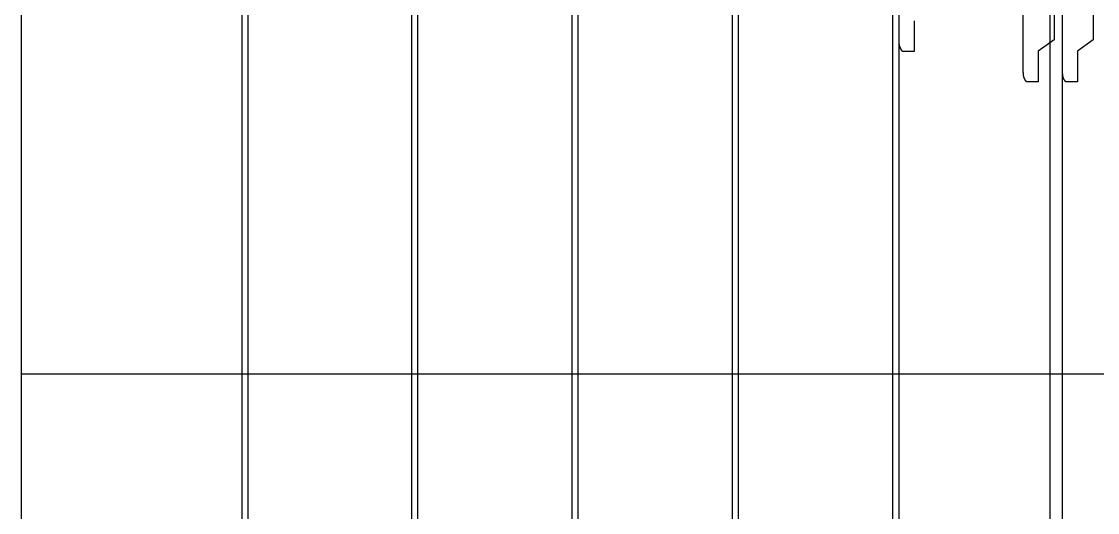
# Model space of a CAD drawing. Header units: inches. Extents: x -1514 to 1282, y -2074 to 286.
# Drawn here: x -1512.1 to -1442.3, y -1823.3 to -1791.5 of the extents above; entities that cross this region are included whole.
import ezdxf

# ---------------------------------------------------------------- set-up
doc = ezdxf.new("R2010")
doc.units = ezdxf.units.IN
doc.header["$LTSCALE"] = 0.1
doc.header["$MEASUREMENT"] = 0

msp = doc.modelspace()

# ---------------------------------------------------------------- linework, layer by layer
for p, q in [((-1445.4007, -1915.49827), (-1445.4007, -1755.36105)), ((-1444.6007, -1915.49827), (-1444.6007, -1755.36105)), ((-1455.59322, -1915.49827), (-1455.59322, -1755.77289)), ((-1455.19322, -1915.49827), (-1455.19322, -1755.77289)), ((-1465.99011, -1915.49827), (-1466.00187, -1756.74131)), ((-1465.60146, -1915.49827), (-1465.61322, -1756.74128)), ((-1476.39322, -1915.49827), (-1476.39322, -1758.27701)), ((-1475.99322, -1915.49827), (-1475.99322, -1758.27701)), ((-1486.79322, -1915.49827), (-1486.79322, -1760.39384)), ((-1486.39322, -1915.49827), (-1486.39322, -1760.39384)), ((-1512.09774, -1915.49827), (-1512.09774, -1762.70865)), ((-1497.79322, -1915.49827), (-1497.79322, -1763.28714)), ((-1497.39322, -1915.49827), (-1497.39322, -1763.28714)), ((-1512.09774, -1814.34647), (-1315.8957, -1814.34647))]:
    msp.add_line(p, q)
at = {"color": 7, "linetype": 'Continuous', "lineweight": 25}
for points in [[(-1445.1454, -1784.50138), (-1445.1454, -1792.71024), (-1446.1654, -1793.42777), (-1446.1654, -1795.42777), (-1446.92789, -1795.42777), (-1446.92929, -1795.42602), (-1446.93068, -1795.42427), (-1446.93206, -1795.42252), (-1446.93345, -1795.42076), (-1446.93482, -1795.419), (-1446.9362, -1795.41724), (-1446.93757, -1795.41547), (-1446.93894, -1795.4137), (-1446.9403, -1795.41192), (-1446.94166, -1795.41015), (-1446.94302, -1795.40836), (-1446.94437, -1795.40658), (-1446.94572, -1795.40479), (-1446.94706, -1795.403), (-1446.9484, -1795.40121), (-1446.94974, -1795.39941), (-1446.95107, -1795.39761), (-1446.9524, -1795.3958), (-1446.95372, -1795.39399), (-1446.95504, -1795.39218), (-1446.95636, -1795.39037), (-1446.95767, -1795.38855), (-1446.95898, -1795.38673), (-1446.96028, -1795.3849), (-1446.96158, -1795.38308), (-1446.96288, -1795.38125), (-1446.96417, -1795.37941), (-1446.96546, -1795.37757), (-1446.96674, -1795.37573), (-1446.96802, -1795.37389), (-1446.9693, -1795.37204), (-1446.97057, -1795.37019), (-1446.97184, -1795.36834), (-1446.9731, -1795.36649), (-1446.97436, -1795.36463), (-1446.97562, -1795.36277), (-1446.97687, -1795.3609), (-1446.97812, -1795.35903), (-1446.97936, -1795.35716), (-1446.9806, -1795.35529), (-1446.98184, -1795.35341), (-1446.98307, -1795.35153), (-1446.98429, -1795.34965), (-1446.98552, -1795.34776), (-1446.98673, -1795.34587), (-1446.98795, -1795.34398), (-1446.98916, -1795.34209), (-1446.99037, -1795.34019), (-1446.99157, -1795.33829), (-1446.99277, -1795.33639), (-1446.99396, -1795.33448), (-1446.99515, -1795.33257), (-1446.99633, -1795.33066), (-1446.99751, -1795.32875), (-1446.99869, -1795.32683), (-1446.99986, -1795.32491), (-1447.00103, -1795.32299), (-1447.00219, -1795.32107), (-1447.00335, -1795.31914), (-1447.00451, -1795.31721), (-1447.00566, -1795.31527), (-1447.00681, -1795.31334), (-1447.00795, -1795.3114), (-1447.00909, -1795.30946), (-1447.01022, -1795.30752), (-1447.01135, -1795.30557), (-1447.01248, -1795.30362), (-1447.0136, -1795.30167), (-1447.01471, -1795.29972), (-1447.01582, -1795.29776), (-1447.01693, -1795.2958), (-1447.01804, -1795.29384), (-1447.01913, -1795.29188), (-1447.02023, -1795.28991), (-1447.02132, -1795.28794), (-1447.0224, -1795.28597), (-1447.02349, -1795.284), (-1447.02456, -1795.28202), (-1447.02563, -1795.28004), (-1447.0267, -1795.27806), (-1447.02777, -1795.27608), (-1447.02883, -1795.27409), (-1447.02988, -1795.27211), (-1447.03093, -1795.27012), (-1447.03198, -1795.26812), (-1447.03302, -1795.26613), (-1447.03405, -1795.26413), (-1447.03508, -1795.26213), (-1447.03611, -1795.26013), (-1447.03714, -1795.25813), (-1447.03815, -1795.25612), (-1447.03917, -1795.25411), (-1447.04018, -1795.2521), (-1447.04118, -1795.25009), (-1447.04218, -1795.24808), (-1447.04318, -1795.24606), (-1447.04417, -1795.24404), (-1447.04516, -1795.24202), (-1447.04614, -1795.24), (-1447.04712, -1795.23797), (-1447.04809, -1795.23595), (-1447.04906, -1795.23392), (-1447.05002, -1795.23189), (-1447.05098, -1795.22985), (-1447.05193, -1795.22782), (-1447.05288, -1795.22578), (-1447.05383, -1795.22374), (-1447.05477, -1795.2217), (-1447.0557, -1795.21966), (-1447.05663, -1795.21761), (-1447.05756, -1795.21557), (-1447.05848, -1795.21352), (-1447.0594, -1795.21147), (-1447.06031, -1795.20941), (-1447.06122, -1795.20736), (-1447.06212, -1795.2053), (-1447.06302, -1795.20325), (-1447.06391, -1795.20119), (-1447.0648, -1795.19912), (-1447.06568, -1795.19706), (-1447.06656, -1795.195), (-1447.06744, -1795.19293), (-1447.06831, -1795.19086), (-1447.06917, -1795.18879), (-1447.07003, -1795.18672), (-1447.07089, -1795.18465), (-1447.07174, -1795.18257), (-1447.07258, -1795.18049), (-1447.07342, -1795.17841), (-1447.07426, -1795.17633), (-1447.07509, -1795.17425), (-1447.07591, -1795.17217), (-1447.07673, -1795.17008), (-1447.07755, -1795.168), (-1447.07836, -1795.16591), (-1447.07917, -1795.16382), (-1447.07997, -1795.16173), (-1447.08077, -1795.15964), (-1447.08156, -1795.15754), (-1447.08234, -1795.15545), (-1447.08313, -1795.15335), (-1447.0839, -1795.15125), (-1447.08467, -1795.14915), (-1447.08544, -1795.14705), (-1447.0862, -1795.14495), (-1447.08696, -1795.14285), (-1447.08771, -1795.14074), (-1447.08846, -1795.13863), (-1447.0892, -1795.13653), (-1447.08939, -1795.136), (-1447.08948, -1795.13573), (-1447.08957, -1795.13547), (-1447.08994, -1795.13441), (-1447.09068, -1795.13228), (-1447.09105, -1795.13121), (-1447.09141, -1795.13015), (-1447.09178, -1795.12908), (-1447.09214, -1795.12801), (-1447.0925, -1795.12693), (-1447.09286, -1795.12586), (-1447.09322, -1795.12478), (-1447.09358, -1795.1237), (-1447.09394, -1795.12261), (-1447.0943, -1795.12152), (-1447.09465, -1795.12043), (-1447.09501, -1795.11933), (-1447.09536, -1795.11823), (-1447.09571, -1795.11713), (-1447.09606, -1795.11602), (-1447.09641, -1795.1149), (-1447.09676, -1795.11378), (-1447.09711, -1795.11266), (-1447.09745, -1795.11153), (-1447.0978, -1795.11039), (-1447.09797, -1795.10982), (-1447.09814, -1795.10924), (-1447.09831, -1795.10867), (-1447.09848, -1795.10809), (-1447.09865, -1795.10752), (-1447.09882, -1795.10694), (-1447.099, -1795.10636), (-1447.09917, -1795.10577), (-1447.09933, -1795.10519), (-1447.0995, -1795.1046), (-1447.09967, -1795.10402), (-1447.09984, -1795.10343), (-1447.10001, -1795.10283), (-1447.10018, -1795.10224), (-1447.10035, -1795.10164), (-1447.10052, -1795.10105), (-1447.10068, -1795.10045), (-1447.10085, -1795.09984), (-1447.10102, -1795.09924), (-1447.10118, -1795.09863), (-1447.10135, -1795.09802), (-1447.10152, -1795.09741), (-1447.10168, -1795.0968), (-1447.10185, -1795.09619), (-1447.10201, -1795.09557), (-1447.10218, -1795.09495), (-1447.10234, -1795.09433), (-1447.10251, -1795.0937), (-1447.10267, -1795.09308), (-1447.10284, -1795.09245), (-1447.103, -1795.09181), (-1447.10316, -1795.09118), (-1447.10333, -1795.09054), (-1447.10349, -1795.0899), (-1447.10365, -1795.08926), (-1447.10381, -1795.08862), (-1447.10397, -1795.08797), (-1447.10414, -1795.08732), (-1447.1043, -1795.08667), (-1447.10446, -1795.08601), (-1447.10462, -1795.08535), (-1447.10478, -1795.08469), (-1447.10494, -1795.08403), (-1447.1051, -1795.08336), (-1447.10526, -1795.08269), (-1447.10542, -1795.08202), (-1447.10558, -1795.08134), (-1447.10574, -1795.08066), (-1447.1059, -1795.07998), (-1447.10606, -1795.0793), (-1447.10621, -1795.07861), (-1447.10637, -1795.07792), (-1447.10653, -1795.07723), (-1447.10669, -1795.07653), (-1447.10684, -1795.07583), (-1447.107, -1795.07512), (-1447.10716, -1795.07442), (-1447.10731, -1795.07371), (-1447.10747, -1795.07299), (-1447.10763, -1795.07228), (-1447.10778, -1795.07156), (-1447.10794, -1795.07083), (-1447.10809, -1795.07011), (-1447.10825, -1795.06938), (-1447.1084, -1795.06864), (-1447.10855, -1795.0679), (-1447.10871, -1795.06716), (-1447.10886, -1795.06642), (-1447.10902, -1795.06567), (-1447.10917, -1795.06492), (-1447.10932, -1795.06416), (-1447.10947, -1795.0634), (-1447.10963, -1795.06264), (-1447.10978, -1795.06187), (-1447.10993, -1795.0611), (-1447.11008, -1795.06032), (-1447.11023, -1795.05955), (-1447.11038, -1795.05876), (-1447.11054, -1795.05798), (-1447.11069, -1795.05719), (-1447.11084, -1795.05639), (-1447.11099, -1795.05559), (-1447.11114, -1795.05479), (-1447.11129, -1795.05398), (-1447.11143, -1795.05317), (-1447.11158, -1795.05236), (-1447.11173, -1795.05154), (-1447.11188, -1795.05071), (-1447.11203, -1795.04989), (-1447.11218, -1795.04906), (-1447.11232, -1795.04822), (-1447.11247, -1795.04738), (-1447.11262, -1795.04653), (-1447.11277, -1795.04568), (-1447.11291, -1795.04483), (-1447.11306, -1795.04397), (-1447.1132, -1795.04311), (-1447.11335, -1795.04224), (-1447.1135, -1795.04137), (-1447.11364, -1795.04049), (-1447.11379, -1795.03961), (-1447.11393, -1795.03873), (-1447.11408, -1795.03784), (-1447.11422, -1795.03694), (-1447.11436, -1795.03604), (-1447.11451, -1795.03514), (-1447.11465, -1795.03423), (-1447.1148, -1795.03331), (-1447.11494, -1795.03239), (-1447.11508, -1795.03147), (-1447.11522, -1795.03054), (-1447.11537, -1795.02961), (-1447.11551, -1795.02867), (-1447.11565, -1795.02772), (-1447.11579, -1795.02678), (-1447.11593, -1795.02582), (-1447.11607, -1795.02486), (-1447.11621, -1795.0239), (-1447.11636, -1795.02293), (-1447.1165, -1795.02195), (-1447.11664, -1795.02097), (-1447.11678, -1795.01999), (-1447.11691, -1795.019), (-1447.11705, -1795.018), (-1447.11719, -1795.017), (-1447.11733, -1795.01599), (-1447.11747, -1795.01498), (-1447.11761, -1795.01397), (-1447.11775, -1795.01294), (-1447.11788, -1795.01191), (-1447.11802, -1795.01088), (-1447.11816, -1795.00984), (-1447.1183, -1795.0088), (-1447.11843, -1795.00775), (-1447.11857, -1795.00669), (-1447.11871, -1795.00563), (-1447.11884, -1795.00456), (-1447.11898, -1795.00349), (-1447.11911, -1795.00241), (-1447.11925, -1795.00132), (-1447.11938, -1795.00023), (-1447.11952, -1794.99913), (-1447.11965, -1794.99803), (-1447.11979, -1794.99692), (-1447.11992, -1794.99581), (-1447.12006, -1794.99469), (-1447.12019, -1794.99356), (-1447.12032, -1794.99243), (-1447.12046, -1794.99129), (-1447.12059, -1794.99014), (-1447.12072, -1794.98899), (-1447.12086, -1794.98784), (-1447.12099, -1794.98667), (-1447.12112, -1794.9855), (-1447.12125, -1794.98433), (-1447.12138, -1794.98315), (-1447.12151, -1794.98196), (-1447.12165, -1794.98076), (-1447.12178, -1794.97956), (-1447.12184, -1794.97896), (-1447.12191, -1794.97835), (-1447.12197, -1794.97775), (-1447.12204, -1794.97714), (-1447.1221, -1794.97653), (-1447.12217, -1794.97592), (-1447.12223, -1794.97531), (-1447.1223, -1794.97469), (-1447.12236, -1794.97408), (-1447.12243, -1794.97346), (-1447.12249, -1794.97284), (-1447.12256, -1794.97222), (-1447.12262, -1794.97159), (-1447.12269, -1794.97097), (-1447.12275, -1794.97034), (-1447.12281, -1794.96972), (-1447.12288, -1794.96909), (-1447.12294, -1794.96846), (-1447.12301, -1794.96782), (-1447.12307, -1794.96719), (-1447.12314, -1794.96655), (-1447.1232, -1794.96592), (-1447.12326, -1794.96528), (-1447.12333, -1794.96464), (-1447.12339, -1794.96399), (-1447.12346, -1794.96335), (-1447.12352, -1794.9627), (-1447.12358, -1794.96205), (-1447.12365, -1794.9614), (-1447.12371, -1794.96075), (-1447.12377, -1794.9601), (-1447.12384, -1794.95945), (-1447.1239, -1794.95879), (-1447.12396, -1794.95813), (-1447.12403, -1794.95747), (-1447.12409, -1794.95681), (-1447.12415, -1794.95615), (-1447.12422, -1794.95548), (-1447.12428, -1794.95481), (-1447.12434, -1794.95414), (-1447.12441, -1794.95347), (-1447.12447, -1794.9528), (-1447.12453, -1794.95213), (-1447.12459, -1794.95145), (-1447.12466, -1794.95078), (-1447.12472, -1794.9501), (-1447.12478, -1794.94941), (-1447.12485, -1794.94873), (-1447.12491, -1794.94805), (-1447.12497, -1794.94736), (-1447.12503, -1794.94667), (-1447.1251, -1794.94598), (-1447.12516, -1794.94529), (-1447.12522, -1794.9446), (-1447.12528, -1794.9439), (-1447.12534, -1794.9432), (-1447.12541, -1794.94251), (-1447.12547, -1794.9418), (-1447.12553, -1794.9411), (-1447.12559, -1794.9404), (-1447.12565, -1794.93969), (-1447.12572, -1794.93898), (-1447.12578, -1794.93827), (-1447.12584, -1794.93756), (-1447.1259, -1794.93685), (-1447.12596, -1794.93613), (-1447.12602, -1794.93541), (-1447.12609, -1794.93469), (-1447.12615, -1794.93397), (-1447.12621, -1794.93325), (-1447.12627, -1794.93252), (-1447.12633, -1794.9318), (-1447.12639, -1794.93107), (-1447.12645, -1794.93034), (-1447.12651, -1794.92961), (-1447.12657, -1794.92887), (-1447.12664, -1794.92813), (-1447.1267, -1794.9274), (-1447.12676, -1794.92666), (-1447.12682, -1794.92591), (-1447.12688, -1794.92517), (-1447.12694, -1794.92442), (-1447.127, -1794.92368), (-1447.12706, -1794.92293), (-1447.12712, -1794.92218), (-1447.12718, -1794.92142), (-1447.12724, -1794.92067), (-1447.1273, -1794.91991), (-1447.12736, -1794.91915), (-1447.12742, -1794.91839), (-1447.12748, -1794.91762), (-1447.12754, -1794.91686), (-1447.1276, -1794.91609), (-1447.12766, -1794.91532), (-1447.12772, -1794.91455), (-1447.12778, -1794.91378), (-1447.12784, -1794.913), (-1447.1279, -1794.91223), (-1447.12796, -1794.91145), (-1447.12802, -1794.91067), (-1447.12808, -1794.90988), (-1447.12814, -1794.9091), (-1447.1282, -1794.90831), (-1447.12826, -1794.90752), (-1447.12832, -1794.90673), (-1447.12838, -1794.90594), (-1447.12844, -1794.90514), (-1447.1285, -1794.90435), (-1447.12856, -1794.90355), (-1447.12861, -1794.90275), (-1447.12867, -1794.90194), (-1447.12873, -1794.90114), (-1447.12879, -1794.90033), (-1447.12885, -1794.89952), (-1447.12891, -1794.89871), (-1447.12897, -1794.8979), (-1447.12903, -1794.89708), (-1447.12909, -1794.89626), (-1447.12914, -1794.89545), (-1447.1292, -1794.89462), (-1447.12926, -1794.8938), (-1447.12932, -1794.89297), (-1447.12938, -1794.89215), (-1447.12944, -1794.89132), (-1447.12949, -1794.89049), (-1447.12955, -1794.88965), (-1447.12961, -1794.88882), (-1447.12967, -1794.88798), (-1447.12973, -1794.88714), (-1447.12978, -1794.88629), (-1447.12984, -1794.88545), (-1447.1299, -1794.8846), (-1447.12996, -1794.88375), (-1447.13002, -1794.8829), (-1447.13007, -1794.88205), (-1447.13013, -1794.8812), (-1447.13019, -1794.88034), (-1447.13025, -1794.87948), (-1447.1303, -1794.87862), (-1447.13036, -1794.87775), (-1447.13042, -1794.87689), (-1447.13048, -1794.87602), (-1447.13053, -1794.87515), (-1447.13059, -1794.87428), (-1447.13065, -1794.8734), (-1447.13071, -1794.87253), (-1447.13076, -1794.87165), (-1447.13082, -1794.87077), (-1447.13088, -1794.86989), (-1447.13093, -1794.869), (-1447.13099, -1794.86811), (-1447.13105, -1794.86722), (-1447.1311, -1794.86633), (-1447.13116, -1794.86544), (-1447.13122, -1794.86454), (-1447.13127, -1794.86364), (-1447.13133, -1794.86274), (-1447.13139, -1794.86184), (-1447.13144, -1794.86094), (-1447.1315, -1794.86003), (-1447.13156, -1794.85912), (-1447.13161, -1794.85821), (-1447.13167, -1794.85729), (-1447.13172, -1794.85638), (-1447.13178, -1794.85546), (-1447.13184, -1794.85454), (-1447.13189, -1794.85362), (-1447.13195, -1794.85269), (-1447.132, -1794.85176), (-1447.13206, -1794.85083), (-1447.13212, -1794.8499), (-1447.13217, -1794.84897), (-1447.13223, -1794.84803), (-1447.13228, -1794.84709), (-1447.13234, -1794.84615), (-1447.13239, -1794.84521), (-1447.13245, -1794.84427), (-1447.1325, -1794.84332), (-1447.13256, -1794.84237), (-1447.13262, -1794.84142), (-1447.13267, -1794.84046), (-1447.13273, -1794.8395), (-1447.13278, -1794.83854), (-1447.13284, -1794.83758), (-1447.13289, -1794.83662), (-1447.13295, -1794.83565), (-1447.133, -1794.83469), (-1447.13306, -1794.83371), (-1447.13311, -1794.83274), (-1447.13317, -1794.83177), (-1447.13322, -1794.83079), (-1447.13327, -1794.82981), (-1447.13333, -1794.82883), (-1447.13338, -1794.82784), (-1447.13344, -1794.82685), (-1447.13349, -1794.82586), (-1447.13355, -1794.82487), (-1447.1336, -1794.82388), (-1447.13366, -1794.82288), (-1447.13371, -1794.82188), (-1447.13376, -1794.82088), (-1447.13382, -1794.81988), (-1447.13387, -1794.81887), (-1447.13393, -1794.81786), (-1447.13398, -1794.81685), (-1447.13403, -1794.81584), (-1447.13409, -1794.81483), (-1447.13414, -1794.81381), (-1447.1342, -1794.81279), (-1447.13425, -1794.81176), (-1447.1343, -1794.81074), (-1447.13436, -1794.80971), (-1447.13441, -1794.80868), (-1447.13446, -1794.80765), (-1447.13452, -1794.80661), (-1447.13457, -1794.80558), (-1447.13462, -1794.80454), (-1447.13468, -1794.80349), (-1447.13473, -1794.80245), (-1447.13478, -1794.8014), (-1447.13484, -1794.80035), (-1447.13489, -1794.7993), (-1447.13494, -1794.79825), (-1447.135, -1794.79719), (-1447.13505, -1794.79613), (-1447.1351, -1794.79507), (-1447.13516, -1794.79401), (-1447.13521, -1794.79294), (-1447.13526, -1794.79187), (-1447.13531, -1794.7908), (-1447.13537, -1794.78972), (-1447.13542, -1794.78865), (-1447.13547, -1794.78757), (-1447.13552, -1794.78649), (-1447.13558, -1794.7854), (-1447.13563, -1794.78432), (-1447.13568, -1794.78323), (-1447.13573, -1794.78213), (-1447.13579, -1794.78104), (-1447.13584, -1794.77994), (-1447.13589, -1794.77884), (-1447.13594, -1794.77774), (-1447.13599, -1794.77664), (-1447.13605, -1794.77553), (-1447.1361, -1794.77442), (-1447.13615, -1794.77331), (-1447.1362, -1794.7722), (-1447.13625, -1794.77108), (-1447.13631, -1794.76996), (-1447.13636, -1794.76884), (-1447.13641, -1794.76771), (-1447.13646, -1794.76659), (-1447.13651, -1794.76546), (-1447.13656, -1794.76432), (-1447.13662, -1794.76319), (-1447.13667, -1794.76205), (-1447.13672, -1794.76091), (-1447.13677, -1794.75977), (-1447.13682, -1794.75862), (-1447.13687, -1794.75747), (-1447.13692, -1794.75632), (-1447.13697, -1794.75517), (-1447.13703, -1794.75401), (-1447.13708, -1794.75286), (-1447.13713, -1794.7517), (-1447.13718, -1794.75053), (-1447.13723, -1794.74937), (-1447.13728, -1794.7482), (-1447.13733, -1794.74703), (-1447.13738, -1794.74585), (-1447.13743, -1794.74467), (-1447.13748, -1794.74349), (-1447.13753, -1794.74231), (-1447.13758, -1794.74113), (-1447.13763, -1794.73994), (-1447.13768, -1794.73875), (-1447.13774, -1794.73756), (-1447.13779, -1794.73636), (-1447.13784, -1794.73516), (-1447.13789, -1794.73396), (-1447.13794, -1794.73276), (-1447.13799, -1794.73155), (-1447.13804, -1794.73035), (-1447.13809, -1794.72913), (-1447.13814, -1794.72792), (-1447.13819, -1794.7267), (-1447.13824, -1794.72548), (-1447.13829, -1794.72426), (-1447.13834, -1794.72304), (-1447.13839, -1794.72181), (-1447.13844, -1794.72058), (-1447.13848, -1794.71935), (-1447.13853, -1794.71811), (-1447.13858, -1794.71687), (-1447.13863, -1794.71563), (-1447.13868, -1794.71439), (-1447.13873, -1794.71314), (-1447.13878, -1794.71189), (-1447.13883, -1794.71064), (-1447.13888, -1794.70938), (-1447.13893, -1794.70812), (-1447.13898, -1794.70686), (-1447.13903, -1794.7056), (-1447.13908, -1794.70433), (-1447.13913, -1794.70307), (-1447.13917, -1794.70179), (-1447.13922, -1794.70052), (-1447.13927, -1794.69924), (-1447.13932, -1794.69796), (-1447.13937, -1794.69668), (-1447.13942, -1794.69539), (-1447.13947, -1794.69411), (-1447.13952, -1794.69282), (-1447.13956, -1794.69152), (-1447.13961, -1794.69022), (-1447.13966, -1794.68893), (-1447.13971, -1794.68762), (-1447.13976, -1794.68632), (-1447.13981, -1794.68501), (-1447.13986, -1794.6837), (-1447.1399, -1794.68239), (-1447.13995, -1794.68107), (-1447.14, -1794.67975), (-1447.14005, -1794.67843), (-1447.1401, -1794.6771), (-1447.14014, -1794.67577), (-1447.14019, -1794.67444), (-1447.14024, -1794.67311), (-1447.14029, -1794.67177), (-1447.14034, -1794.67043), (-1447.14038, -1794.66909), (-1447.14043, -1794.66775), (-1447.14048, -1794.6664), (-1447.14053, -1794.66505), (-1447.14057, -1794.6637), (-1447.14062, -1794.66234), (-1447.14067, -1794.66098), (-1447.14072, -1794.65962), (-1447.14076, -1794.65825), (-1447.14081, -1794.65688), (-1447.14086, -1794.65551), (-1447.14091, -1794.65414), (-1447.14095, -1794.65276), (-1447.141, -1794.65138), (-1447.14105, -1794.65), (-1447.14109, -1794.64861), (-1447.14114, -1794.64722), (-1447.14119, -1794.64583), (-1447.14124, -1794.64444), (-1447.14128, -1794.64304), (-1447.14133, -1794.64164), (-1447.14138, -1794.64024), (-1447.14142, -1794.63883), (-1447.14147, -1794.63742), (-1447.14152, -1794.63601), (-1447.14156, -1794.63459), (-1447.14161, -1794.63318), (-1447.14166, -1794.63176), (-1447.1417, -1794.63033), (-1447.14175, -1794.6289), (-1447.1418, -1794.62747), (-1447.14184, -1794.62604), (-1447.14189, -1794.62461), (-1447.14193, -1794.62317), (-1447.14198, -1794.62172), (-1447.14203, -1794.62028), (-1447.14207, -1794.61883), (-1447.14212, -1794.61738), (-1447.14216, -1794.61593), (-1447.14221, -1794.61447), (-1447.14226, -1794.61301), (-1447.1423, -1794.61155), (-1447.14235, -1794.61008), (-1447.14239, -1794.60861), (-1447.14244, -1794.60714), (-1447.14249, -1794.60566), (-1447.14253, -1794.60419), (-1447.14258, -1794.6027), (-1447.14262, -1794.60122), (-1447.14267, -1794.59973), (-1447.14271, -1794.59824), (-1447.14276, -1794.59675), (-1447.1428, -1794.59525), (-1447.14285, -1794.59375), (-1447.14289, -1794.59225), (-1447.14294, -1794.59074), (-1447.14298, -1794.58923), (-1447.14303, -1794.58772), (-1447.14308, -1794.58621), (-1447.14312, -1794.58469), (-1447.14317, -1794.58317), (-1447.14321, -1794.58164), (-1447.14326, -1794.58011), (-1447.1433, -1794.57858), (-1447.14334, -1794.57705), (-1447.14339, -1794.57551), (-1447.14343, -1794.57397), (-1447.14348, -1794.57243), (-1447.14352, -1794.57088), (-1447.14357, -1794.56933), (-1447.14361, -1794.56778), (-1447.14366, -1794.56623), (-1447.1437, -1794.56467), (-1447.14375, -1794.56311), (-1447.14379, -1794.56154), (-1447.14384, -1794.55997), (-1447.14388, -1794.5584), (-1447.14392, -1794.55683), (-1447.14397, -1794.55525), (-1447.14401, -1794.55367), (-1447.14406, -1794.55208), (-1447.1441, -1794.5505), (-1447.14414, -1794.54891), (-1447.14419, -1794.54731), (-1447.14423, -1794.54572), (-1447.14428, -1794.54412), (-1447.14432, -1794.54251), (-1447.14436, -1794.54091), (-1447.14441, -1794.5393), (-1447.14445, -1794.53768), (-1447.1445, -1794.53607), (-1447.14454, -1794.53445), (-1447.14458, -1794.53282), (-1447.14463, -1794.5312), (-1447.14467, -1794.52957), (-1447.14471, -1794.52794), (-1447.14476, -1794.5263), (-1447.1448, -1794.52466), (-1447.14484, -1794.52302), (-1447.14489, -1794.52138), (-1447.14493, -1794.51973), (-1447.14497, -1794.51808), (-1447.14502, -1794.51642), (-1447.14506, -1794.51476), (-1447.1451, -1794.5131), (-1447.14515, -1794.51144), (-1447.14519, -1794.50977), (-1447.14523, -1794.5081), (-1447.14527, -1794.50642), (-1447.14532, -1794.50475), (-1447.14536, -1794.50306), (-1447.1454, -1794.50138), (-1447.1454, -1732.0729)], [(-1442.6007, -1784.50138), (-1442.6007, -1792.71024), (-1443.6207, -1793.42777), (-1443.6207, -1795.42777), (-1444.38319, -1795.42777), (-1444.38459, -1795.42602), (-1444.38598, -1795.42427), (-1444.38736, -1795.42252), (-1444.38875, -1795.42076), (-1444.39012, -1795.419), (-1444.3915, -1795.41724), (-1444.39287, -1795.41547), (-1444.39424, -1795.4137), (-1444.3956, -1795.41192), (-1444.39696, -1795.41015), (-1444.39832, -1795.40836), (-1444.39967, -1795.40658), (-1444.40102, -1795.40479), (-1444.40236, -1795.403), (-1444.4037, -1795.40121), (-1444.40504, -1795.39941), (-1444.40637, -1795.39761), (-1444.4077, -1795.3958), (-1444.40902, -1795.39399), (-1444.41034, -1795.39218), (-1444.41166, -1795.39037), (-1444.41297, -1795.38855), (-1444.41428, -1795.38673), (-1444.41558, -1795.3849), (-1444.41688, -1795.38308), (-1444.41818, -1795.38125), (-1444.41947, -1795.37941), (-1444.42076, -1795.37757), (-1444.42204, -1795.37573), (-1444.42332, -1795.37389), (-1444.4246, -1795.37204), (-1444.42587, -1795.37019), (-1444.42714, -1795.36834), (-1444.4284, -1795.36649), (-1444.42966, -1795.36463), (-1444.43092, -1795.36277), (-1444.43217, -1795.3609), (-1444.43342, -1795.35903), (-1444.43466, -1795.35716), (-1444.4359, -1795.35529), (-1444.43714, -1795.35341), (-1444.43837, -1795.35153), (-1444.43959, -1795.34965), (-1444.44082, -1795.34776), (-1444.44204, -1795.34587), (-1444.44325, -1795.34398), (-1444.44446, -1795.34209), (-1444.44567, -1795.34019), (-1444.44687, -1795.33829), (-1444.44807, -1795.33639), (-1444.44926, -1795.33448), (-1444.45045, -1795.33257), (-1444.45163, -1795.33066), (-1444.45281, -1795.32875), (-1444.45399, -1795.32683), (-1444.45516, -1795.32491), (-1444.45633, -1795.32299), (-1444.4575, -1795.32107), (-1444.45865, -1795.31914), (-1444.45981, -1795.31721), (-1444.46096, -1795.31527), (-1444.46211, -1795.31334), (-1444.46325, -1795.3114), (-1444.46439, -1795.30946), (-1444.46552, -1795.30752), (-1444.46665, -1795.30557), (-1444.46778, -1795.30362), (-1444.4689, -1795.30167), (-1444.47001, -1795.29972), (-1444.47112, -1795.29776), (-1444.47223, -1795.2958), (-1444.47334, -1795.29384), (-1444.47443, -1795.29188), (-1444.47553, -1795.28991), (-1444.47662, -1795.28794), (-1444.4777, -1795.28597), (-1444.47879, -1795.284), (-1444.47986, -1795.28202), (-1444.48094, -1795.28004), (-1444.482, -1795.27806), (-1444.48307, -1795.27608), (-1444.48413, -1795.27409), (-1444.48518, -1795.27211), (-1444.48623, -1795.27012), (-1444.48728, -1795.26812), (-1444.48832, -1795.26613), (-1444.48935, -1795.26413), (-1444.49039, -1795.26213), (-1444.49141, -1795.26013), (-1444.49244, -1795.25813), (-1444.49345, -1795.25612), (-1444.49447, -1795.25411), (-1444.49548, -1795.2521), (-1444.49648, -1795.25009), (-1444.49748, -1795.24808), (-1444.49848, -1795.24606), (-1444.49947, -1795.24404), (-1444.50046, -1795.24202), (-1444.50144, -1795.24), (-1444.50242, -1795.23797), (-1444.50339, -1795.23595), (-1444.50436, -1795.23392), (-1444.50532, -1795.23189), (-1444.50628, -1795.22985), (-1444.50723, -1795.22782), (-1444.50818, -1795.22578), (-1444.50913, -1795.22374), (-1444.51007, -1795.2217), (-1444.511, -1795.21966), (-1444.51193, -1795.21761), (-1444.51286, -1795.21557), (-1444.51378, -1795.21352), (-1444.5147, -1795.21147), (-1444.51561, -1795.20941), (-1444.51652, -1795.20736), (-1444.51742, -1795.2053), (-1444.51832, -1795.20325), (-1444.51921, -1795.20119), (-1444.5201, -1795.19912), (-1444.52098, -1795.19706), (-1444.52186, -1795.195), (-1444.52274, -1795.19293), (-1444.52361, -1795.19086), (-1444.52447, -1795.18879), (-1444.52533, -1795.18672), (-1444.52619, -1795.18465), (-1444.52704, -1795.18257), (-1444.52788, -1795.18049), (-1444.52872, -1795.17841), (-1444.52956, -1795.17633), (-1444.53039, -1795.17425), (-1444.53121, -1795.17217), (-1444.53203, -1795.17008), (-1444.53285, -1795.168), (-1444.53366, -1795.16591), (-1444.53447, -1795.16382), (-1444.53527, -1795.16173), (-1444.53607, -1795.15964), (-1444.53686, -1795.15754), (-1444.53764, -1795.15545), (-1444.53843, -1795.15335), (-1444.5392, -1795.15125), (-1444.53998, -1795.14915), (-1444.54074, -1795.14705), (-1444.5415, -1795.14495), (-1444.54226, -1795.14285), (-1444.54301, -1795.14074), (-1444.54376, -1795.13863), (-1444.5445, -1795.13653), (-1444.54469, -1795.136), (-1444.54478, -1795.13573), (-1444.54487, -1795.13547), (-1444.54524, -1795.13441), (-1444.54598, -1795.13228), (-1444.54635, -1795.13121), (-1444.54671, -1795.13015), (-1444.54708, -1795.12908), (-1444.54744, -1795.12801), (-1444.5478, -1795.12693), (-1444.54816, -1795.12586), (-1444.54852, -1795.12478), (-1444.54888, -1795.1237), (-1444.54924, -1795.12261), (-1444.5496, -1795.12152), (-1444.54995, -1795.12043), (-1444.55031, -1795.11933), (-1444.55066, -1795.11823), (-1444.55101, -1795.11713), (-1444.55136, -1795.11602), (-1444.55171, -1795.1149), (-1444.55206, -1795.11378), (-1444.55241, -1795.11266), (-1444.55275, -1795.11153), (-1444.5531, -1795.11039), (-1444.55327, -1795.10982), (-1444.55344, -1795.10924), (-1444.55361, -1795.10867), (-1444.55378, -1795.10809), (-1444.55395, -1795.10752), (-1444.55413, -1795.10694), (-1444.5543, -1795.10636), (-1444.55447, -1795.10577), (-1444.55464, -1795.10519), (-1444.5548, -1795.1046), (-1444.55497, -1795.10402), (-1444.55514, -1795.10343), (-1444.55531, -1795.10283), (-1444.55548, -1795.10224), (-1444.55565, -1795.10164), (-1444.55582, -1795.10105), (-1444.55598, -1795.10045), (-1444.55615, -1795.09984), (-1444.55632, -1795.09924), (-1444.55648, -1795.09863), (-1444.55665, -1795.09802), (-1444.55682, -1795.09741), (-1444.55698, -1795.0968), (-1444.55715, -1795.09619), (-1444.55731, -1795.09557), (-1444.55748, -1795.09495), (-1444.55764, -1795.09433), (-1444.55781, -1795.0937), (-1444.55797, -1795.09308), (-1444.55814, -1795.09245), (-1444.5583, -1795.09181), (-1444.55846, -1795.09118), (-1444.55863, -1795.09054), (-1444.55879, -1795.0899), (-1444.55895, -1795.08926), (-1444.55911, -1795.08862), (-1444.55928, -1795.08797), (-1444.55944, -1795.08732), (-1444.5596, -1795.08667), (-1444.55976, -1795.08601), (-1444.55992, -1795.08535), (-1444.56008, -1795.08469), (-1444.56024, -1795.08403), (-1444.5604, -1795.08336), (-1444.56056, -1795.08269), (-1444.56072, -1795.08202), (-1444.56088, -1795.08134), (-1444.56104, -1795.08066), (-1444.5612, -1795.07998), (-1444.56136, -1795.0793), (-1444.56151, -1795.07861), (-1444.56167, -1795.07792), (-1444.56183, -1795.07723), (-1444.56199, -1795.07653), (-1444.56214, -1795.07583), (-1444.5623, -1795.07512), (-1444.56246, -1795.07442), (-1444.56261, -1795.07371), (-1444.56277, -1795.07299), (-1444.56293, -1795.07228), (-1444.56308, -1795.07156), (-1444.56324, -1795.07083), (-1444.56339, -1795.07011), (-1444.56355, -1795.06938), (-1444.5637, -1795.06864), (-1444.56386, -1795.0679), (-1444.56401, -1795.06716), (-1444.56416, -1795.06642), (-1444.56432, -1795.06567), (-1444.56447, -1795.06492), (-1444.56462, -1795.06416), (-1444.56477, -1795.0634), (-1444.56493, -1795.06264), (-1444.56508, -1795.06187), (-1444.56523, -1795.0611), (-1444.56538, -1795.06032), (-1444.56553, -1795.05955), (-1444.56569, -1795.05876), (-1444.56584, -1795.05798), (-1444.56599, -1795.05719), (-1444.56614, -1795.05639), (-1444.56629, -1795.05559), (-1444.56644, -1795.05479), (-1444.56659, -1795.05398), (-1444.56673, -1795.05317), (-1444.56688, -1795.05236), (-1444.56703, -1795.05154), (-1444.56718, -1795.05071), (-1444.56733, -1795.04989), (-1444.56748, -1795.04906), (-1444.56762, -1795.04822), (-1444.56777, -1795.04738), (-1444.56792, -1795.04653), (-1444.56807, -1795.04568), (-1444.56821, -1795.04483), (-1444.56836, -1795.04397), (-1444.56851, -1795.04311), (-1444.56865, -1795.04224), (-1444.5688, -1795.04137), (-1444.56894, -1795.04049), (-1444.56909, -1795.03961), (-1444.56923, -1795.03873), (-1444.56938, -1795.03784), (-1444.56952, -1795.03694), (-1444.56966, -1795.03604), (-1444.56981, -1795.03514), (-1444.56995, -1795.03423), (-1444.5701, -1795.03331), (-1444.57024, -1795.03239), (-1444.57038, -1795.03147), (-1444.57052, -1795.03054), (-1444.57067, -1795.02961), (-1444.57081, -1795.02867), (-1444.57095, -1795.02772), (-1444.57109, -1795.02678), (-1444.57123, -1795.02582), (-1444.57137, -1795.02486), (-1444.57151, -1795.0239), (-1444.57166, -1795.02293), (-1444.5718, -1795.02195), (-1444.57194, -1795.02097), (-1444.57208, -1795.01999), (-1444.57222, -1795.019), (-1444.57235, -1795.018), (-1444.57249, -1795.017), (-1444.57263, -1795.01599), (-1444.57277, -1795.01498), (-1444.57291, -1795.01397), (-1444.57305, -1795.01294), (-1444.57319, -1795.01191), (-1444.57332, -1795.01088), (-1444.57346, -1795.00984), (-1444.5736, -1795.0088), (-1444.57373, -1795.00775), (-1444.57387, -1795.00669), (-1444.57401, -1795.00563), (-1444.57414, -1795.00456), (-1444.57428, -1795.00349), (-1444.57441, -1795.00241), (-1444.57455, -1795.00132), (-1444.57469, -1795.00023), (-1444.57482, -1794.99913), (-1444.57495, -1794.99803), (-1444.57509, -1794.99692), (-1444.57522, -1794.99581), (-1444.57536, -1794.99469), (-1444.57549, -1794.99356), (-1444.57562, -1794.99243), (-1444.57576, -1794.99129), (-1444.57589, -1794.99014), (-1444.57602, -1794.98899), (-1444.57616, -1794.98784), (-1444.57629, -1794.98667), (-1444.57642, -1794.9855), (-1444.57655, -1794.98433), (-1444.57668, -1794.98315), (-1444.57681, -1794.98196), (-1444.57695, -1794.98076), (-1444.57708, -1794.97956), (-1444.57714, -1794.97896), (-1444.57721, -1794.97835), (-1444.57727, -1794.97775), (-1444.57734, -1794.97714), (-1444.5774, -1794.97653), (-1444.57747, -1794.97592), (-1444.57753, -1794.97531), (-1444.5776, -1794.97469), (-1444.57766, -1794.97408), (-1444.57773, -1794.97346), (-1444.57779, -1794.97284), (-1444.57786, -1794.97222), (-1444.57792, -1794.97159), (-1444.57799, -1794.97097), (-1444.57805, -1794.97034), (-1444.57811, -1794.96972), (-1444.57818, -1794.96909), (-1444.57824, -1794.96846), (-1444.57831, -1794.96782), (-1444.57837, -1794.96719), (-1444.57844, -1794.96655), (-1444.5785, -1794.96592), (-1444.57856, -1794.96528), (-1444.57863, -1794.96464), (-1444.57869, -1794.96399), (-1444.57876, -1794.96335), (-1444.57882, -1794.9627), (-1444.57888, -1794.96205), (-1444.57895, -1794.9614), (-1444.57901, -1794.96075), (-1444.57907, -1794.9601), (-1444.57914, -1794.95945), (-1444.5792, -1794.95879), (-1444.57926, -1794.95813), (-1444.57933, -1794.95747), (-1444.57939, -1794.95681), (-1444.57945, -1794.95615), (-1444.57952, -1794.95548), (-1444.57958, -1794.95481), (-1444.57964, -1794.95414), (-1444.57971, -1794.95347), (-1444.57977, -1794.9528), (-1444.57983, -1794.95213), (-1444.5799, -1794.95145), (-1444.57996, -1794.95078), (-1444.58002, -1794.9501), (-1444.58008, -1794.94941), (-1444.58015, -1794.94873), (-1444.58021, -1794.94805), (-1444.58027, -1794.94736), (-1444.58033, -1794.94667), (-1444.5804, -1794.94598), (-1444.58046, -1794.94529), (-1444.58052, -1794.9446), (-1444.58058, -1794.9439), (-1444.58064, -1794.9432), (-1444.58071, -1794.94251), (-1444.58077, -1794.9418), (-1444.58083, -1794.9411), (-1444.58089, -1794.9404), (-1444.58095, -1794.93969), (-1444.58102, -1794.93898), (-1444.58108, -1794.93827), (-1444.58114, -1794.93756), (-1444.5812, -1794.93685), (-1444.58126, -1794.93613), (-1444.58132, -1794.93541), (-1444.58139, -1794.93469), (-1444.58145, -1794.93397), (-1444.58151, -1794.93325), (-1444.58157, -1794.93252), (-1444.58163, -1794.9318), (-1444.58169, -1794.93107), (-1444.58175, -1794.93034), (-1444.58181, -1794.92961), (-1444.58188, -1794.92887), (-1444.58194, -1794.92813), (-1444.582, -1794.9274), (-1444.58206, -1794.92666), (-1444.58212, -1794.92591), (-1444.58218, -1794.92517), (-1444.58224, -1794.92442), (-1444.5823, -1794.92368), (-1444.58236, -1794.92293), (-1444.58242, -1794.92218), (-1444.58248, -1794.92142), (-1444.58254, -1794.92067), (-1444.5826, -1794.91991), (-1444.58266, -1794.91915), (-1444.58272, -1794.91839), (-1444.58278, -1794.91762), (-1444.58284, -1794.91686), (-1444.5829, -1794.91609), (-1444.58296, -1794.91532), (-1444.58302, -1794.91455), (-1444.58308, -1794.91378), (-1444.58314, -1794.913), (-1444.5832, -1794.91223), (-1444.58326, -1794.91145), (-1444.58332, -1794.91067), (-1444.58338, -1794.90988), (-1444.58344, -1794.9091), (-1444.5835, -1794.90831), (-1444.58356, -1794.90752), (-1444.58362, -1794.90673), (-1444.58368, -1794.90594), (-1444.58374, -1794.90514), (-1444.5838, -1794.90435), (-1444.58386, -1794.90355), (-1444.58392, -1794.90275), (-1444.58397, -1794.90194), (-1444.58403, -1794.90114), (-1444.58409, -1794.90033), (-1444.58415, -1794.89952), (-1444.58421, -1794.89871), (-1444.58427, -1794.8979), (-1444.58433, -1794.89708), (-1444.58439, -1794.89626), (-1444.58444, -1794.89545), (-1444.5845, -1794.89462), (-1444.58456, -1794.8938), (-1444.58462, -1794.89297), (-1444.58468, -1794.89215), (-1444.58474, -1794.89132), (-1444.58479, -1794.89049), (-1444.58485, -1794.88965), (-1444.58491, -1794.88882), (-1444.58497, -1794.88798), (-1444.58503, -1794.88714), (-1444.58509, -1794.88629), (-1444.58514, -1794.88545), (-1444.5852, -1794.8846), (-1444.58526, -1794.88375), (-1444.58532, -1794.8829), (-1444.58537, -1794.88205), (-1444.58543, -1794.8812), (-1444.58549, -1794.88034), (-1444.58555, -1794.87948), (-1444.5856, -1794.87862), (-1444.58566, -1794.87775), (-1444.58572, -1794.87689), (-1444.58578, -1794.87602), (-1444.58583, -1794.87515), (-1444.58589, -1794.87428), (-1444.58595, -1794.8734), (-1444.58601, -1794.87253), (-1444.58606, -1794.87165), (-1444.58612, -1794.87077), (-1444.58618, -1794.86989), (-1444.58623, -1794.869), (-1444.58629, -1794.86811), (-1444.58635, -1794.86722), (-1444.5864, -1794.86633), (-1444.58646, -1794.86544), (-1444.58652, -1794.86454), (-1444.58657, -1794.86364), (-1444.58663, -1794.86274), (-1444.58669, -1794.86184), (-1444.58674, -1794.86094), (-1444.5868, -1794.86003), (-1444.58686, -1794.85912), (-1444.58691, -1794.85821), (-1444.58697, -1794.85729), (-1444.58702, -1794.85638), (-1444.58708, -1794.85546), (-1444.58714, -1794.85454), (-1444.58719, -1794.85362), (-1444.58725, -1794.85269), (-1444.5873, -1794.85176), (-1444.58736, -1794.85083), (-1444.58742, -1794.8499), (-1444.58747, -1794.84897), (-1444.58753, -1794.84803), (-1444.58758, -1794.84709), (-1444.58764, -1794.84615), (-1444.58769, -1794.84521), (-1444.58775, -1794.84427), (-1444.58781, -1794.84332), (-1444.58786, -1794.84237), (-1444.58792, -1794.84142), (-1444.58797, -1794.84046), (-1444.58803, -1794.8395), (-1444.58808, -1794.83854), (-1444.58814, -1794.83758), (-1444.58819, -1794.83662), (-1444.58825, -1794.83565), (-1444.5883, -1794.83469), (-1444.58836, -1794.83371), (-1444.58841, -1794.83274), (-1444.58847, -1794.83177), (-1444.58852, -1794.83079), (-1444.58858, -1794.82981), (-1444.58863, -1794.82883), (-1444.58868, -1794.82784), (-1444.58874, -1794.82685), (-1444.58879, -1794.82586), (-1444.58885, -1794.82487), (-1444.5889, -1794.82388), (-1444.58896, -1794.82288), (-1444.58901, -1794.82188), (-1444.58906, -1794.82088), (-1444.58912, -1794.81988), (-1444.58917, -1794.81887), (-1444.58923, -1794.81786), (-1444.58928, -1794.81685), (-1444.58934, -1794.81584), (-1444.58939, -1794.81483), (-1444.58944, -1794.81381), (-1444.5895, -1794.81279), (-1444.58955, -1794.81176), (-1444.5896, -1794.81074), (-1444.58966, -1794.80971), (-1444.58971, -1794.80868), (-1444.58976, -1794.80765), (-1444.58982, -1794.80661), (-1444.58987, -1794.80558), (-1444.58993, -1794.80454), (-1444.58998, -1794.80349), (-1444.59003, -1794.80245), (-1444.59009, -1794.8014), (-1444.59014, -1794.80035), (-1444.59019, -1794.7993), (-1444.59024, -1794.79825), (-1444.5903, -1794.79719), (-1444.59035, -1794.79613), (-1444.5904, -1794.79507), (-1444.59046, -1794.79401), (-1444.59051, -1794.79294), (-1444.59056, -1794.79187), (-1444.59061, -1794.7908), (-1444.59067, -1794.78972), (-1444.59072, -1794.78865), (-1444.59077, -1794.78757), (-1444.59082, -1794.78649), (-1444.59088, -1794.7854), (-1444.59093, -1794.78432), (-1444.59098, -1794.78323), (-1444.59103, -1794.78213), (-1444.59109, -1794.78104), (-1444.59114, -1794.77994), (-1444.59119, -1794.77884), (-1444.59124, -1794.77774), (-1444.5913, -1794.77664), (-1444.59135, -1794.77553), (-1444.5914, -1794.77442), (-1444.59145, -1794.77331), (-1444.5915, -1794.7722), (-1444.59155, -1794.77108), (-1444.59161, -1794.76996), (-1444.59166, -1794.76884), (-1444.59171, -1794.76771), (-1444.59176, -1794.76659), (-1444.59181, -1794.76546), (-1444.59186, -1794.76432), (-1444.59192, -1794.76319), (-1444.59197, -1794.76205), (-1444.59202, -1794.76091), (-1444.59207, -1794.75977), (-1444.59212, -1794.75862), (-1444.59217, -1794.75747), (-1444.59222, -1794.75632), (-1444.59228, -1794.75517), (-1444.59233, -1794.75401), (-1444.59238, -1794.75286), (-1444.59243, -1794.7517), (-1444.59248, -1794.75053), (-1444.59253, -1794.74937), (-1444.59258, -1794.7482), (-1444.59263, -1794.74703), (-1444.59268, -1794.74585), (-1444.59273, -1794.74467), (-1444.59278, -1794.74349), (-1444.59283, -1794.74231), (-1444.59288, -1794.74113), (-1444.59293, -1794.73994), (-1444.59299, -1794.73875), (-1444.59304, -1794.73756), (-1444.59309, -1794.73636), (-1444.59314, -1794.73516), (-1444.59319, -1794.73396), (-1444.59324, -1794.73276), (-1444.59329, -1794.73155), (-1444.59334, -1794.73035), (-1444.59339, -1794.72913), (-1444.59344, -1794.72792), (-1444.59349, -1794.7267), (-1444.59354, -1794.72548), (-1444.59359, -1794.72426), (-1444.59364, -1794.72304), (-1444.59369, -1794.72181), (-1444.59374, -1794.72058), (-1444.59379, -1794.71935), (-1444.59384, -1794.71811), (-1444.59388, -1794.71687), (-1444.59393, -1794.71563), (-1444.59398, -1794.71439), (-1444.59403, -1794.71314), (-1444.59408, -1794.71189), (-1444.59413, -1794.71064), (-1444.59418, -1794.70938), (-1444.59423, -1794.70812), (-1444.59428, -1794.70686), (-1444.59433, -1794.7056), (-1444.59438, -1794.70433), (-1444.59443, -1794.70307), (-1444.59448, -1794.70179), (-1444.59452, -1794.70052), (-1444.59457, -1794.69924), (-1444.59462, -1794.69796), (-1444.59467, -1794.69668), (-1444.59472, -1794.69539), (-1444.59477, -1794.69411), (-1444.59482, -1794.69282), (-1444.59487, -1794.69152), (-1444.59491, -1794.69022), (-1444.59496, -1794.68893), (-1444.59501, -1794.68762), (-1444.59506, -1794.68632), (-1444.59511, -1794.68501), (-1444.59516, -1794.6837), (-1444.5952, -1794.68239), (-1444.59525, -1794.68107), (-1444.5953, -1794.67975), (-1444.59535, -1794.67843), (-1444.5954, -1794.6771), (-1444.59544, -1794.67577), (-1444.59549, -1794.67444), (-1444.59554, -1794.67311), (-1444.59559, -1794.67177), (-1444.59564, -1794.67043), (-1444.59568, -1794.66909), (-1444.59573, -1794.66775), (-1444.59578, -1794.6664), (-1444.59583, -1794.66505), (-1444.59587, -1794.6637), (-1444.59592, -1794.66234), (-1444.59597, -1794.66098), (-1444.59602, -1794.65962), (-1444.59606, -1794.65825), (-1444.59611, -1794.65688), (-1444.59616, -1794.65551), (-1444.59621, -1794.65414), (-1444.59625, -1794.65276), (-1444.5963, -1794.65138), (-1444.59635, -1794.65), (-1444.5964, -1794.64861), (-1444.59644, -1794.64722), (-1444.59649, -1794.64583), (-1444.59654, -1794.64444), (-1444.59658, -1794.64304), (-1444.59663, -1794.64164), (-1444.59668, -1794.64024), (-1444.59672, -1794.63883), (-1444.59677, -1794.63742), (-1444.59682, -1794.63601), (-1444.59686, -1794.63459), (-1444.59691, -1794.63318), (-1444.59696, -1794.63176), (-1444.597, -1794.63033), (-1444.59705, -1794.6289), (-1444.5971, -1794.62747), (-1444.59714, -1794.62604), (-1444.59719, -1794.62461), (-1444.59723, -1794.62317), (-1444.59728, -1794.62172), (-1444.59733, -1794.62028), (-1444.59737, -1794.61883), (-1444.59742, -1794.61738), (-1444.59746, -1794.61593), (-1444.59751, -1794.61447), (-1444.59756, -1794.61301), (-1444.5976, -1794.61155), (-1444.59765, -1794.61008), (-1444.59769, -1794.60861), (-1444.59774, -1794.60714), (-1444.59779, -1794.60566), (-1444.59783, -1794.60419), (-1444.59788, -1794.6027), (-1444.59792, -1794.60122), (-1444.59797, -1794.59973), (-1444.59801, -1794.59824), (-1444.59806, -1794.59675), (-1444.5981, -1794.59525), (-1444.59815, -1794.59375), (-1444.5982, -1794.59225), (-1444.59824, -1794.59074), (-1444.59829, -1794.58923), (-1444.59833, -1794.58772), (-1444.59838, -1794.58621), (-1444.59842, -1794.58469), (-1444.59847, -1794.58317), (-1444.59851, -1794.58164), (-1444.59856, -1794.58011), (-1444.5986, -1794.57858), (-1444.59865, -1794.57705), (-1444.59869, -1794.57551), (-1444.59873, -1794.57397), (-1444.59878, -1794.57243), (-1444.59882, -1794.57088), (-1444.59887, -1794.56933), (-1444.59891, -1794.56778), (-1444.59896, -1794.56623), (-1444.599, -1794.56467), (-1444.59905, -1794.56311), (-1444.59909, -1794.56154), (-1444.59914, -1794.55997), (-1444.59918, -1794.5584), (-1444.59922, -1794.55683), (-1444.59927, -1794.55525), (-1444.59931, -1794.55367), (-1444.59936, -1794.55208), (-1444.5994, -1794.5505), (-1444.59944, -1794.54891), (-1444.59949, -1794.54731), (-1444.59953, -1794.54572), (-1444.59958, -1794.54412), (-1444.59962, -1794.54251), (-1444.59966, -1794.54091), (-1444.59971, -1794.5393), (-1444.59975, -1794.53768), (-1444.5998, -1794.53607), (-1444.59984, -1794.53445), (-1444.59988, -1794.53282), (-1444.59993, -1794.5312), (-1444.59997, -1794.52957), (-1444.60001, -1794.52794), (-1444.60006, -1794.5263), (-1444.6001, -1794.52466), (-1444.60014, -1794.52302), (-1444.60019, -1794.52138), (-1444.60023, -1794.51973), (-1444.60027, -1794.51808), (-1444.60032, -1794.51642), (-1444.60036, -1794.51476), (-1444.6004, -1794.5131), (-1444.60045, -1794.51144), (-1444.60049, -1794.50977), (-1444.60053, -1794.5081), (-1444.60057, -1794.50642), (-1444.60062, -1794.50475), (-1444.60066, -1794.50306), (-1444.6007, -1794.50138), (-1444.6007, -1732.0729)], [(-1454.21326, -1791.46374), (-1454.21326, -1793.46374), (-1454.95372, -1793.46374), (-1454.9573, -1793.45954), (-1454.96086, -1793.45531), (-1454.9644, -1793.45106), (-1454.96791, -1793.44679), (-1454.9714, -1793.44249), (-1454.97487, -1793.43818), (-1454.97832, -1793.43384), (-1454.98174, -1793.42948), (-1454.98513, -1793.4251), (-1454.98851, -1793.4207), (-1454.99186, -1793.41628), (-1454.99518, -1793.41184), (-1454.99848, -1793.40738), (-1455.00176, -1793.4029), (-1455.00501, -1793.3984), (-1455.00824, -1793.39388), (-1455.01144, -1793.38934), (-1455.01462, -1793.38479), (-1455.01777, -1793.38021), (-1455.0209, -1793.37562), (-1455.024, -1793.371), (-1455.02707, -1793.36637), (-1455.03013, -1793.36172), (-1455.03315, -1793.35706), (-1455.03615, -1793.35238), (-1455.03913, -1793.34768), (-1455.04207, -1793.34296), (-1455.045, -1793.33823), (-1455.04789, -1793.33348), (-1455.05076, -1793.32871), (-1455.05361, -1793.32393), (-1455.05642, -1793.31913), (-1455.05921, -1793.31432), (-1455.06198, -1793.30949), (-1455.06471, -1793.30465), (-1455.06742, -1793.29979), (-1455.0701, -1793.29492), (-1455.07276, -1793.29003), (-1455.07539, -1793.28513), (-1455.07799, -1793.28021), (-1455.08056, -1793.27529), (-1455.0831, -1793.27034), (-1455.08562, -1793.26539), (-1455.08811, -1793.26042), (-1455.09057, -1793.25544), (-1455.093, -1793.25045), (-1455.09541, -1793.24545), (-1455.09778, -1793.24043), (-1455.10013, -1793.2354), (-1455.10245, -1793.23036), (-1455.10474, -1793.22531), (-1455.107, -1793.22025), (-1455.10923, -1793.21517), (-1455.11143, -1793.21009), (-1455.1136, -1793.205), (-1455.11574, -1793.19989), (-1455.11786, -1793.19478), (-1455.11994, -1793.18965), (-1455.12199, -1793.18452), (-1455.12402, -1793.17938), (-1455.12601, -1793.17423), (-1455.12798, -1793.16906), (-1455.12992, -1793.16388), (-1455.13183, -1793.15868), (-1455.13371, -1793.15348), (-1455.13556, -1793.14826), (-1455.13739, -1793.14303), (-1455.13918, -1793.13779), (-1455.14095, -1793.13253), (-1455.14269, -1793.12727), (-1455.1444, -1793.12199), (-1455.14608, -1793.1167), (-1455.14773, -1793.11141), (-1455.14935, -1793.1061), (-1455.15095, -1793.10078), (-1455.15251, -1793.09545), (-1455.15405, -1793.09011), (-1455.15556, -1793.08476), (-1455.15704, -1793.07941), (-1455.15849, -1793.07404), (-1455.15991, -1793.06867), (-1455.1613, -1793.06328), (-1455.16266, -1793.05789), (-1455.164, -1793.05249), (-1455.1653, -1793.04709), (-1455.16658, -1793.04167), (-1455.16782, -1793.03625), (-1455.16904, -1793.03082), (-1455.17023, -1793.02538), (-1455.17138, -1793.01994), (-1455.17251, -1793.01449), (-1455.17361, -1793.00904), (-1455.17468, -1793.00358), (-1455.17572, -1792.99811), (-1455.17673, -1792.99264), (-1455.17771, -1792.98716), (-1455.17866, -1792.98168), (-1455.17958, -1792.9762), (-1455.18047, -1792.97071), (-1455.18133, -1792.96521), (-1455.18217, -1792.95972), (-1455.18297, -1792.95421), (-1455.18374, -1792.94871), (-1455.18448, -1792.9432), (-1455.18519, -1792.93769), (-1455.18588, -1792.93218), (-1455.18653, -1792.92666), (-1455.18715, -1792.92114), (-1455.18774, -1792.91562), (-1455.1883, -1792.9101), (-1455.18883, -1792.90458), (-1455.18933, -1792.89906), (-1455.1898, -1792.89353), (-1455.19024, -1792.88801), (-1455.19065, -1792.88248), (-1455.19103, -1792.87695), (-1455.19138, -1792.87143), (-1455.1917, -1792.8659), (-1455.19199, -1792.86038), (-1455.19224, -1792.85485), (-1455.19247, -1792.84933), (-1455.19267, -1792.84373), (-1455.19284, -1792.83814), (-1455.19298, -1792.83254), (-1455.19308, -1792.82693), (-1455.19316, -1792.82133), (-1455.1932, -1792.81573), (-1455.19322, -1792.81013), (-1455.19322, -1733.76415)]]:
    msp.add_lwpolyline(points, dxfattribs=at)

doc.saveas('drawing.dxf')
